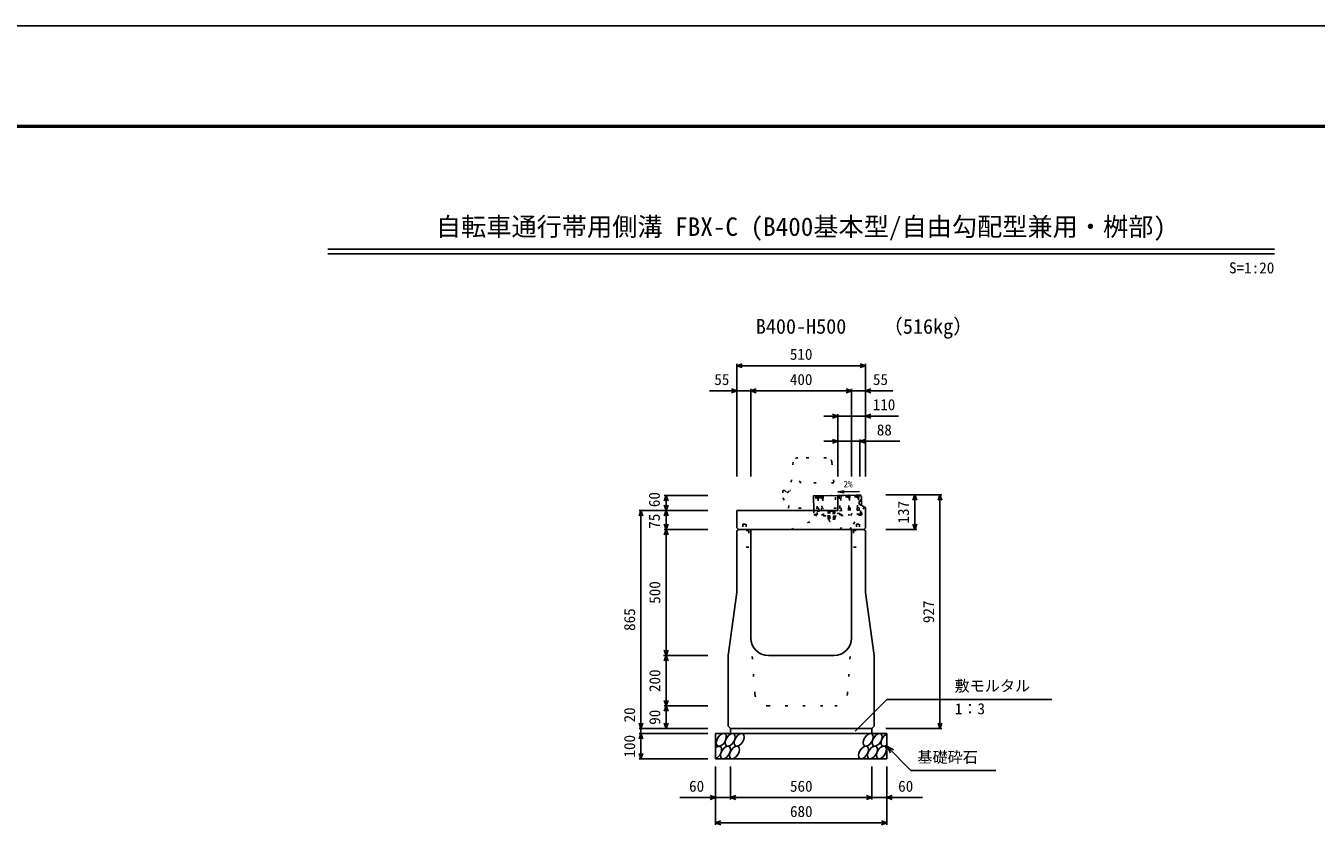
# Model space of a CAD drawing. Units: millimetres, scale not verified. Extents: x -12600 to 12600, y -5940 to 5940.
# Drawn here: x 1122 to 6244, y 2717 to 5940 of the extents above; entities that cross this region are included whole.
import ezdxf
from ezdxf.enums import TextEntityAlignment as Align

# ---------------------------------------------------------------- set-up
doc = ezdxf.new("R2010")
doc.units = ezdxf.units.MM
doc.header["$LTSCALE"] = 40
doc.linetypes.add('DOTTED', pattern=[1.75, 0.25, -1.5])
for name, color, linetype, lineweight in [('0-0_DIM', 7, 'Continuous', 25), ('0-1_Defpoints', 5, 'Continuous', 25), ('0-2_HATCH', 6, 'DOTTED', 25), ('0-5_OUTLINE', 3, 'Continuous', 25), ('0-6_OUTLINE2', 4, 'DOTTED', 25), ('0-7_TXT', 7, 'Continuous', 25), ('0-8_WAKU', 3, 'Continuous', 25)]:
    doc.layers.add(name, color=color, linetype=linetype, lineweight=lineweight)
doc.styles.add('ＭＳ ゴシック', font='')
doc.styles.get('ＭＳ ゴシック').set_extended_font_data('MS Gothic')

msp = doc.modelspace()

# ---------------------------------------------------------------- linework, layer by layer
at = {"layer": '0-0_DIM'}
for p, q in [((3945, 4598.96), (3945, 4151.46)), ((4455, 4591.46), (3945, 4591.46)), ((4455, 4598.96), (4455, 4151.46)), ((3836.62, 4491.46), (3945, 4491.46)), ((4000, 4491.46), (3945, 4491.46)), ((3945, 4491.46), (4000, 4491.46)), ((4000, 4498.96), (4000, 4151.46)), ((4000, 4491.46), (4400, 4491.46)), ((4400, 4498.96), (4400, 4151.46)), ((4400, 4491.46), (4455, 4491.46)), ((4455, 4491.46), (4400, 4491.46)), ((4563.38, 4491.46), (4455, 4491.46)), ((4290, 4391.46), (4345, 4391.46)), ((4345, 4398.96), (4345, 4151.46)), ((4345, 4391.46), (4455, 4391.46)), ((4586.52, 4391.46), (4455, 4391.46)), ((4345, 4291.46), (4290, 4291.46)), ((4345, 4291.46), (4433, 4291.46)), ((4433, 4298.96), (4433, 4151.46)), ((4591.78, 4291.46), (4433, 4291.46)), ((3656.5, 4076.46), (3829, 4076.46)), ((3664, 4016.46), (3664, 4076.46)), ((4758.5, 4078.46), (4536, 4078.46)), ((4651, 4078.46), (4651, 3941.46)), ((4751, 4078.46), (4751, 3151.46)), ((3556.5, 4016.46), (3829, 4016.46)), ((3564, 4016.46), (3564, 3151.46)), ((3656.5, 4016.46), (3829, 4016.46)), ((3664, 3941.46), (3664, 4016.46)), ((3656.5, 3941.46), (3829, 3941.46)), ((4658.5, 3941.46), (4536, 3941.46)), ((3653.25, 3441.46), (3825.75, 3441.46)), ((3656.5, 3441.46), (3829, 3441.46)), ((3656.5, 3241.46), (3829, 3241.46)), ((3664, 3241.46), (3664, 3151.46)), ((4413.77, 3140.65), (4540, 3266.89)), ((4540, 3266.89), (5194.81, 3266.89)), ((3556.5, 3151.46), (3829, 3151.46)), ((3556.5, 3131.46), (3829, 3131.46)), ((3564, 3151.46), (3564, 3131.46)), ((3564, 3131.46), (3564, 3031.46)), ((4758.5, 3151.46), (4536, 3151.46)), ((4540, 3081.46), (4635.76, 2985.71)), ((4540, 3081.46), (4565.98, 3066.46)), ((4540, 3081.46), (4555, 3055.48)), ((3556.5, 3031.46), (3829, 3031.46)), ((3860, 2770.1), (3860, 3001.46)), ((3920, 2870.1), (3920, 3001.46)), ((4480, 2870.1), (4480, 3001.46)), ((4540, 2770.1), (4540, 3001.46)), ((4635.76, 2985.71), (4973.31, 2985.71)), ((3860, 2877.6), (3718.21, 2877.6)), ((3860, 2877.6), (3920, 2877.6)), ((3920, 2877.6), (4480, 2877.6)), ((4540, 2877.6), (4480, 2877.6)), ((4540, 2877.6), (4681.79, 2877.6)), ((3860, 2777.6), (4540, 2777.6))]:
    msp.add_line(p, q, dxfattribs=at)
for points in [[(3966.14, 4599.16), (3945, 4591.46), (3966.14, 4583.77)], [(4433.86, 4599.16), (4455, 4591.46), (4433.86, 4583.77)], [(3923.86, 4499.16), (3945, 4491.46), (3923.86, 4483.77)], [(4021.14, 4499.16), (4000, 4491.46), (4021.14, 4483.77)], [(4378.86, 4499.16), (4400, 4491.46), (4378.86, 4483.77)], [(4476.14, 4499.16), (4455, 4491.46), (4476.14, 4483.77)], [(4323.86, 4399.16), (4345, 4391.46), (4323.86, 4383.77)], [(4476.14, 4399.16), (4455, 4391.46), (4476.14, 4383.77)], [(4323.86, 4299.16), (4345, 4291.46), (4323.86, 4283.77)], [(4454.14, 4299.16), (4433, 4291.46), (4454.14, 4283.77)], [(3656.3, 4055.32), (3664, 4076.46), (3671.7, 4055.32)], [(4643.3, 4057.32), (4651, 4078.46), (4658.7, 4057.32)], [(4743.3, 4057.32), (4751, 4078.46), (4758.7, 4057.32)], [(3571.7, 3995.32), (3564, 4016.46), (3556.3, 3995.32)], [(3656.3, 4037.61), (3664, 4016.46), (3671.7, 4037.61)], [(3656.3, 3995.32), (3664, 4016.46), (3671.7, 3995.32)], [(3656.3, 3962.61), (3664, 3941.46), (3671.7, 3962.61)], [(4643.3, 3962.61), (4651, 3941.46), (4658.7, 3962.61)], [(3656.3, 3920.32), (3664, 3941.46), (3671.7, 3920.32)], [(3664, 3941.46), (3664, 3441.46), (3664, 3241.46)], [(3656.3, 3462.61), (3664, 3441.46), (3671.7, 3462.61)], [(3656.3, 3420.32), (3664, 3441.46), (3671.7, 3420.32)], [(3656.3, 3262.61), (3664, 3241.46), (3671.7, 3262.61)], [(3656.3, 3220.32), (3664, 3241.46), (3671.7, 3220.32)], [(3571.7, 3172.61), (3564, 3151.46), (3556.3, 3172.61)], [(3571.7, 3110.32), (3564, 3131.46), (3556.3, 3110.32)], [(3671.7, 3172.61), (3664, 3151.46), (3656.3, 3172.61)], [(4743.3, 3172.61), (4751, 3151.46), (4758.7, 3172.61)], [(3571.7, 3052.61), (3564, 3031.46), (3556.3, 3052.61)], [(3838.86, 2885.29), (3860, 2877.6), (3838.86, 2869.9)], [(3941.14, 2869.9), (3920, 2877.6), (3941.14, 2885.29)], [(4458.86, 2885.29), (4480, 2877.6), (4458.86, 2869.9)], [(4561.14, 2885.29), (4540, 2877.6), (4561.14, 2869.9)], [(3881.14, 2769.9), (3860, 2777.6), (3881.14, 2785.29)], [(4518.86, 2785.29), (4540, 2777.6), (4518.86, 2769.9)]]:
    msp.add_lwpolyline(points, dxfattribs=at)
at = {"layer": '0-1_Defpoints'}
msp.add_lwpolyline([(-4200, -5940), (12600, -5940), (12600, 5940), (-4200, 5940)], close=True, dxfattribs=at)
at = {"layer": '0-2_HATCH'}
for p, q in [((4259.24, 3994.82), (4257.72, 4074.8)), ((4428.69, 4077.56), (4261.72, 4074.38)), ((4280.39, 4074.73), (4268.77, 4072.04)), ((4280.5, 4068.73), (4268.84, 4068.51)), ((4287.39, 4074.87), (4288.81, 3999.88)), ((4438.68, 4078.25), (4345, 4076.46)), ((4351.04, 4076.08), (4352.47, 4001.09)), ((4386.37, 4076.75), (4358.15, 4070.21)), ((4386.48, 4070.75), (4358.15, 4070.21)), ((4421.69, 4077.42), (4393.48, 4070.89)), ((4421.81, 4071.43), (4393.48, 4070.89)), ((4435.54, 4007.17), (4434.18, 4078.16)), ((4439, 4061.56), (4438.68, 4078.25)), ((4431.12, 4002.59), (4259.15, 3999.31)), ((4437.21, 3998.2), (4259.24, 3994.82)), ((4263.15, 3999.39), (4262.68, 4024.39)), ((4262.87, 4014.39), (4288.53, 4014.88)), ((4352.38, 4005.59), (4288.73, 4004.38)), ((4304.46, 3995.68), (4337.46, 3996.31)), ((4310, 4014.14), (4307.54, 4012.22)), ((4307.7, 4004.72), (4307.54, 4012.22)), ((4333.94, 4005.26), (4307.7, 4004.72)), ((4307.94, 4012.57), (4310, 4014.14)), ((4331.25, 4014.58), (4310, 4014.14)), ((4313.94, 4004.85), (4313.79, 4012.35)), ((4327.69, 4005.13), (4327.54, 4012.63)), ((4333.37, 4013.09), (4331.25, 4014.58)), ((4333.94, 4005.26), (4333.79, 4012.76)), ((4337.46, 3996.31), (4337.49, 3994.81)), ((4352.18, 4016.09), (4429.84, 4017.57)), ((4389.13, 4001.79), (4389.21, 3997.29)), ((4429.65, 4027.57), (4430.12, 4002.57)), ((4440.15, 4001.26), (4439.47, 4036.63)), ((4307.37, 3981.73), (4307.14, 3994.23)), ((4335.08, 3982.26), (4307.37, 3981.73)), ((4314.06, 3994.36), (4314.3, 3981.86)), ((4327.92, 3994.62), (4328.15, 3982.13)), ((4334.84, 3994.76), (4335.08, 3982.26))]:
    msp.add_line(p, q, dxfattribs=at)
at = {"layer": '0-2_HATCH', "linetype": 'Continuous'}
msp.add_line((4439.47, 4036.63), (4439, 4061.56), dxfattribs=at)
msp.add_lwpolyline([(4345, 4076.46), (4248.72, 4074.63), (4249.82, 4016.46)], dxfattribs=at)
at = {"layer": '0-2_HATCH'}
for points in [[(4262.68, 4024.39), (4264.18, 4024.41), (4263.41, 4064.41), (4261.91, 4064.38), (4261.72, 4074.38)], [(4267.22, 4074.48), (4266.71, 4075.17), (4263.71, 4075.12), (4263.22, 4074.41)], [(4268.72, 4074.51), (4268.91, 4064.51), (4267.41, 4064.48), (4268.18, 4024.49), (4269.67, 4024.52), (4269.87, 4014.52)], [(4281.53, 4014.74), (4281.34, 4024.74), (4282.84, 4024.77), (4282.08, 4064.76), (4280.58, 4064.73), (4280.39, 4074.73)], [(4285.89, 4074.84), (4285.37, 4075.53), (4282.37, 4075.47), (4281.89, 4074.76)], [(4287.58, 4064.87), (4286.08, 4064.84), (4286.84, 4024.85), (4288.34, 4024.87)], [(4321.21, 4075.51), (4320.7, 4076.2), (4317.7, 4076.14), (4317.21, 4075.43)], [(4351.99, 4026.09), (4353.49, 4026.12), (4352.73, 4066.11), (4351.23, 4066.08)], [(4356.54, 4076.18), (4356.03, 4076.87), (4353.03, 4076.82), (4352.54, 4076.11)], [(4358.04, 4076.21), (4358.23, 4066.21), (4356.73, 4066.18), (4357.49, 4026.19), (4358.99, 4026.22), (4359.18, 4016.22)], [(4387.51, 4016.76), (4387.32, 4026.76), (4388.82, 4026.79), (4388.06, 4066.78), (4386.56, 4066.75), (4386.37, 4076.75)], [(4391.87, 4076.86), (4391.35, 4077.55), (4388.35, 4077.49), (4387.87, 4076.78)], [(4393.37, 4076.88), (4393.56, 4066.89), (4392.06, 4066.86), (4392.82, 4026.86), (4394.32, 4026.89), (4394.51, 4016.9)], [(4422.84, 4017.43), (4422.65, 4027.43), (4424.15, 4027.46), (4423.39, 4067.45), (4421.89, 4067.43), (4421.69, 4077.42)], [(4427.19, 4077.53), (4426.68, 4078.22), (4423.68, 4078.16), (4423.19, 4077.45)], [(4428.69, 4077.56), (4428.88, 4067.56), (4427.38, 4067.53), (4428.15, 4027.54), (4429.65, 4027.57)], [(4249.82, 4016.46), (4250.14, 3999.64), (4259.14, 3999.81)], [(4337.49, 3994.81), (4304.49, 3994.18), (4304.46, 3995.68)]]:
    msp.add_lwpolyline(points, dxfattribs=at)
for centre, radius, start, end in [((4310.73, 4009), 4.53, 47.57461, 134.78335), ((4321.04, 3994.21), 19.53, 70.56972, 111.78823), ((4330.73, 4009.41), 4.53, 47.57461, 134.78335), ((4431.04, 4007.09), 4.5, 271.09113, 1.09113), ((4437.15, 4001.2), 3, 271.09113, 1.09113), ((4321.23, 3981.99), 11, 181.09113, 1.09113)]:
    msp.add_arc(centre, radius, start, end, dxfattribs=at)
at = {"layer": '0-2_HATCH', "linetype": 'Continuous'}
for centre in [(3882.89, 3106.46), (3918.37, 3106.46), (3953.84, 3106.46), (4466.05, 3106.46), (4501.52, 3106.46), (3899.77, 3056.46), (3935.25, 3056.46), (4447.45, 3056.46), (4482.93, 3056.46), (4518.41, 3056.46)]:
    msp.add_ellipse(centre, major_axis=(14.54, 23.54), ratio=0.5792, dxfattribs=at)
for centre, start_param, end_param in [((4537, 3106.46), 0.6666252, 4.1103269), ((3864.3, 3056.46), 3.7419964, 7.318141)]:
    msp.add_ellipse(centre, major_axis=(14.54, 23.54), ratio=0.5792, start_param=start_param, end_param=end_param, dxfattribs=at)
at = {"layer": '0-5_OUTLINE', "linetype": 'DOTTED'}
for p, q in [((4168.19, 4208.41), (4157, 4096.46)), ((4300.46, 4226.41), (4186.66, 4226.41)), ((4321.8, 4208.45), (4340, 4026.46)), ((4127, 4096.46), (4127, 4066.46)), ((4127, 4096.46), (4135, 4096.46)), ((4127, 4066.46), (4150, 4026.46)), ((4135, 4096.46), (4145, 4086.46)), ((4340, 4026.46), (4150, 4026.46))]:
    msp.add_line(p, q, dxfattribs=at)
at = {"layer": '0-5_OUTLINE'}
for p, q in [((4345, 4076.46), (4433, 4078.14)), ((4345, 4076.46), (4345, 4016.46)), ((4430, 4051.56), (4439, 4061.56)), ((4430, 4051.56), (4430, 4041.56)), ((4433, 4078.14), (4439, 4072.25)), ((4439, 4072.25), (4439, 4061.56)), ((4345, 4016.46), (3945, 4016.46)), ((3945, 4016.46), (3945, 3947.46)), ((4455, 4028.56), (4430, 4041.56)), ((4455, 4028.56), (4455, 3947.46)), ((3945, 3947.46), (3951, 3941.46)), ((4449, 3941.46), (4455, 3947.46)), ((3945, 3935.46), (3945, 3691.46)), ((4000, 3941.46), (4000, 3511.46)), ((4400, 3941.46), (4400, 3511.46)), ((4449, 3941.46), (4455, 3935.46)), ((4455, 3935.46), (4455, 3691.46)), ((3910, 3441.46), (3945, 3691.46)), ((4490, 3441.46), (4455, 3691.46)), ((3910, 3161.46), (3910, 3441.46)), ((4070, 3441.46), (4330, 3441.46)), ((4490, 3161.46), (4490, 3441.46)), ((3860, 3131.46), (4540, 3131.46)), ((3860, 3031.46), (3860, 3131.46)), ((3910, 3161.46), (3920, 3151.46)), ((4480, 3151.46), (3920, 3151.46)), ((3920, 3151.46), (3920, 3131.46)), ((4480, 3151.46), (4490, 3161.46)), ((4480, 3151.46), (4480, 3131.46)), ((4540, 3031.46), (4540, 3131.46)), ((3860, 3031.46), (4540, 3031.46))]:
    msp.add_line(p, q, dxfattribs=at)
at = {"layer": '0-5_OUTLINE', "linetype": 'DOTTED'}
msp.add_lwpolyline([(4145, 4086.46), (4155, 4096.46), (4157, 4096.46)], dxfattribs=at)
at = {"layer": '0-5_OUTLINE'}
msp.add_lwpolyline([(3945, 3935.46), (3951, 3941.46), (4449, 3941.46)], dxfattribs=at)
at = {"layer": '0-5_OUTLINE', "linetype": 'DOTTED'}
for centre, start, end in [((4188.1, 4206.46), 94.13229, 174.40835), ((4301.9, 4206.46), 4.08463, 93.6009)]:
    msp.add_arc(centre, 20, start, end, dxfattribs=at)
at = {"layer": '0-5_OUTLINE'}
for centre, start, end in [((4070, 3511.46), 180, 270), ((4330, 3511.46), 270, 0)]:
    msp.add_arc(centre, 70, start, end, dxfattribs=at)
at = {"layer": '0-6_OUTLINE2'}
for p, q in [((4150, 4026.46), (4157, 4096.46)), ((4159.88, 3941.46), (4291.23, 3995.42)), ((4353.79, 3941.62), (4430, 4041.56)), ((4392.8, 3941.46), (4440.12, 4002.76)), ((4451.33, 4030.47), (4394.19, 3941.62)), ((3969, 3961.96), (3981, 3961.96)), ((3969, 3961.96), (3969, 3936.96)), ((3981, 3961.96), (3981, 3936.96)), ((4419, 3961.96), (4431, 3961.96)), ((4419, 3961.96), (4419, 3936.96)), ((4431, 3961.96), (4431, 3936.96)), ((3992, 3936.96), (3946.5, 3936.96)), ((3992, 3936.96), (3992, 3871.46)), ((4408, 3936.96), (4408, 3871.46)), ((4408, 3936.96), (4453.5, 3936.96)), ((3992, 3871.46), (3945, 3871.46)), ((4408, 3871.46), (4455, 3871.46)), ((4016.57, 3287.77), (4000, 3511.46)), ((4383.43, 3287.77), (4400, 3511.46)), ((4066.43, 3241.46), (4333.57, 3241.46))]:
    msp.add_line(p, q, dxfattribs=at)
msp.add_lwpolyline([(4330, 4126.46), (4200, 4126.46), (4163, 4156.46)], dxfattribs=at)
for centre, start, end in [((4066.43, 3291.46), 184.23639, 270), ((4333.57, 3291.46), 270, 355.76361)]:
    msp.add_arc(centre, 50, start, end, dxfattribs=at)
at = {"layer": '0-7_TXT'}
for p, q in [((2321.64, 5054.39), (6078.36, 5054.39)), ((2321.64, 5035.19), (6078.36, 5035.19)), ((4346.72, 4090.4), (4370.44, 4086.72))]:
    msp.add_line(p, q, dxfattribs=at)
msp.add_lwpolyline([(4431.28, 4092.14), (4346.72, 4090.4), (4370.27, 4095.05)], dxfattribs=at)
at = {"layer": '0-8_WAKU', "lineweight": 50}
msp.add_lwpolyline([(-3800, -5540), (12200, -5540), (12200, 5540), (-3800, 5540)], close=True, dxfattribs=at)

# ---------------------------------------------------------------- texts
at = {"layer": '0-0_DIM', "style": 'ＭＳ ゴシック'}
for s, p in [('510', (4155, 4601.46)), ('55', (3855.16, 4501.46)), ('400', (4155, 4501.46)), ('55', (4484.84, 4501.46)), ('110', (4484.02, 4401.46)), ('88', (4500.19, 4301.46)), ('敷モルタル', (4808.94, 3285.62)), ('1：3', (4809.94, 3194.93)), ('基礎砕石', (4661.32, 3002.88)), ('60', (3755, 2887.6)), ('560', (4155.53, 2887.6)), ('60', (4585, 2887.6)), ('680', (4155.53, 2787.6))]:
    msp.add_text(s, height=43.99, dxfattribs=at).set_placement(p, align=Align.BOTTOM_LEFT)
for s, p in [('60', (3652.16, 4030.08)), ('137', (4641, 3964.96)), ('75', (3652.16, 3944.32)), ('500', (3654, 3646.46)), ('927', (4741, 3569.96)), ('865', (3554, 3538.96)), ('200', (3654, 3296.46)), ('20', (3554, 3175.78)), ('90', (3654, 3166.46)), ('100', (3554, 3036.46))]:
    msp.add_text(s, height=43.99, rotation=90, dxfattribs=at).set_placement(p, align=Align.BOTTOM_LEFT)
at = {"layer": '0-7_TXT', "style": 'ＭＳ ゴシック'}
for s, height, p in [('自転車通行帯用側溝 FBX-C (B400基本型/自由勾配型兼用・桝部)', 73.31, (2750, 5084.39)), ('S', 43.99, (5898.36, 4944.39)), ('=', 43.99, (5928.36, 4944.39)), ('1', 43.99, (5958.36, 4944.39)), (':', 43.99, (5988.36, 4944.39)), ('2', 43.99, (6018.36, 4944.39)), ('0', 43.99, (6048.36, 4944.39)), ('B400-H500', 58.65, (4020, 4700.44)), ('（516kg）', 58.65, (4523.7, 4700.44)), ('2%', 26.39, (4368.18, 4100.21))]:
    msp.add_text(s, height=height, dxfattribs=at).set_placement(p, align=Align.BOTTOM_LEFT)

doc.saveas('drawing.dxf')
